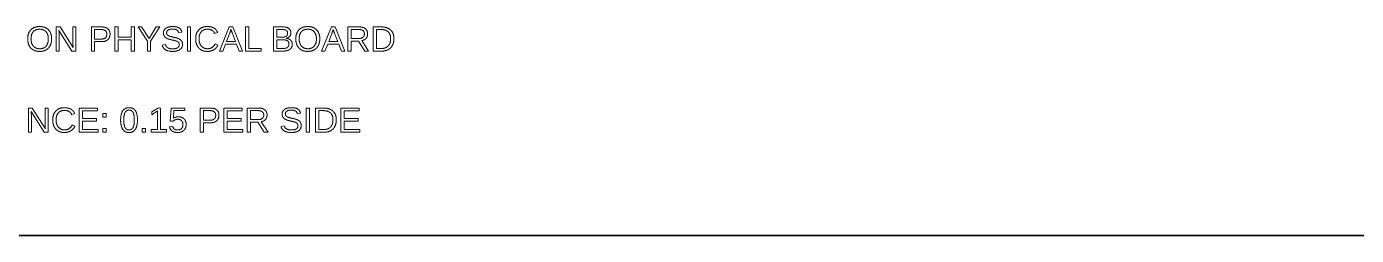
# Model space of a CAD drawing. Header units: millimetres. Extents: x 10 to 410, y 10 to 287.
# Drawn here: x 120.2 to 214.9, y 10 to 24.9 of the extents above; entities that cross this region are included whole.
import ezdxf

# ---------------------------------------------------------------- set-up
doc = ezdxf.new("R2010")
doc.units = ezdxf.units.MM
doc.layers.add('border', color=7, linetype='Continuous', lineweight=35)
doc.layers.add('dimensions', color=7, linetype='Continuous', lineweight=13)

msp = doc.modelspace()

# ---------------------------------------------------------------- linework, layer by layer
at = {"layer": 'border'}
msp.add_line((10, 10), (410, 10), dxfattribs=at)
at = {"layer": 'dimensions'}
for p, q in [((122.339, 24.859), (122.339, 23.139)), ((122.61, 24.859), (122.339, 24.859)), ((123.54, 23.385), (122.61, 24.859)), ((123.525, 24.859), (123.525, 23.731)), ((123.735, 24.859), (123.525, 24.859)), ((123.735, 23.139), (123.735, 24.859)), ((124.839, 24.859), (124.839, 23.139)), ((125.563, 24.859), (124.839, 24.859)), ((125.072, 24.673), (125.535, 24.673)), ((125.072, 23.994), (125.072, 24.673)), ((126.506, 24.859), (126.506, 23.139)), ((126.74, 24.859), (126.506, 24.859)), ((126.74, 24.132), (126.74, 24.859)), ((127.67, 24.859), (127.67, 24.132)), ((127.903, 24.859), (127.67, 24.859)), ((127.903, 23.139), (127.903, 24.859)), ((128.162, 24.859), (128.823, 23.852)), ((128.418, 24.859), (128.162, 24.859)), ((128.942, 24.04), (128.418, 24.859)), ((129.463, 24.859), (128.942, 24.04)), ((129.055, 23.852), (129.719, 24.859)), ((129.719, 24.859), (129.463, 24.859)), ((131.672, 24.859), (131.672, 23.139)), ((131.906, 24.859), (131.672, 24.859)), ((131.906, 23.139), (131.906, 24.859)), ((134.648, 24.859), (133.947, 23.139)), ((134.913, 24.859), (134.648, 24.859)), ((134.767, 24.649), (134.778, 24.684)), ((134.778, 24.684), (134.811, 24.582)), ((135.604, 23.139), (134.913, 24.859)), ((135.814, 24.859), (135.814, 23.139)), ((136.047, 24.859), (135.814, 24.859)), ((136.047, 23.33), (136.047, 24.859)), ((137.806, 24.859), (137.806, 23.139)), ((138.431, 24.859), (137.806, 24.859)), ((138.04, 24.673), (138.431, 24.673)), ((138.04, 24.128), (138.04, 24.673)), ((141.92, 24.859), (141.218, 23.139)), ((142.185, 24.859), (141.92, 24.859)), ((142.039, 24.649), (142.05, 24.684)), ((142.05, 24.684), (142.083, 24.582)), ((142.876, 23.139), (142.185, 24.859)), ((143.086, 24.859), (143.086, 23.139)), ((143.895, 24.859), (143.086, 24.859)), ((143.319, 24.673), (143.872, 24.673)), ((143.319, 24.038), (143.319, 24.673)), ((144.891, 24.859), (144.891, 23.139)), ((145.46, 24.859), (144.891, 24.859)), ((145.125, 24.673), (145.455, 24.673)), ((145.125, 23.326), (145.125, 24.673)), ((122.534, 24.604), (123.455, 23.139)), ((122.54, 24.486), (122.534, 24.604)), ((122.546, 24.282), (122.54, 24.486)), ((122.546, 23.139), (122.546, 24.282)), ((125.544, 23.994), (125.072, 23.994)), ((125.072, 23.81), (125.577, 23.81)), ((125.072, 23.139), (125.072, 23.81)), ((127.67, 24.132), (126.74, 24.132)), ((126.74, 23.937), (127.67, 23.937)), ((126.74, 23.139), (126.74, 23.937)), ((127.67, 23.937), (127.67, 23.139)), ((128.823, 23.852), (128.823, 23.139)), ((129.055, 23.139), (129.055, 23.852)), ((131.057, 24.449), (131.287, 24.49)), ((133.61, 24.386), (133.831, 24.459)), ((133.846, 23.569), (133.656, 23.664)), ((134.457, 23.824), (134.677, 24.389)), ((135.1, 23.824), (134.457, 23.824)), ((134.879, 24.392), (135.1, 23.824)), ((138.431, 24.128), (138.04, 24.128)), ((138.04, 23.946), (138.474, 23.946)), ((138.04, 23.326), (138.04, 23.946)), ((141.729, 23.824), (141.948, 24.389)), ((142.372, 23.824), (141.729, 23.824)), ((142.151, 24.392), (142.372, 23.824)), ((143.882, 24.038), (143.319, 24.038)), ((143.319, 23.854), (143.855, 23.854)), ((143.319, 23.139), (143.319, 23.854)), ((143.855, 23.854), (144.302, 23.139)), ((144.57, 23.139), (144.082, 23.88)), ((122.339, 23.139), (122.546, 23.139)), ((123.455, 23.139), (123.735, 23.139)), ((124.839, 23.139), (125.072, 23.139)), ((126.506, 23.139), (126.74, 23.139)), ((127.67, 23.139), (127.903, 23.139)), ((128.823, 23.139), (129.055, 23.139)), ((130.114, 23.597), (129.888, 23.552)), ((131.672, 23.139), (131.906, 23.139)), ((133.947, 23.139), (134.188, 23.139)), ((134.188, 23.139), (134.386, 23.642)), ((134.386, 23.642), (135.17, 23.642)), ((135.17, 23.642), (135.366, 23.139)), ((135.366, 23.139), (135.604, 23.139)), ((135.814, 23.139), (136.917, 23.139)), ((136.917, 23.33), (136.047, 23.33)), ((136.917, 23.139), (136.917, 23.33)), ((137.806, 23.139), (138.505, 23.139)), ((138.492, 23.326), (138.04, 23.326)), ((141.218, 23.139), (141.46, 23.139)), ((141.46, 23.139), (141.658, 23.642)), ((141.658, 23.642), (142.441, 23.642)), ((142.441, 23.642), (142.638, 23.139)), ((142.638, 23.139), (142.876, 23.139)), ((143.086, 23.139), (143.319, 23.139)), ((144.302, 23.139), (144.57, 23.139)), ((144.891, 23.139), (145.535, 23.139)), ((145.508, 23.326), (145.125, 23.326)), ((120.364, 19.079), (120.364, 17.359)), ((120.635, 19.079), (120.364, 19.079)), ((121.565, 17.604), (120.635, 19.079)), ((121.55, 19.079), (121.55, 17.951)), ((121.76, 19.079), (121.55, 19.079)), ((121.76, 17.359), (121.76, 19.079)), ((123.975, 19.079), (123.975, 17.359)), ((125.28, 19.079), (123.975, 19.079)), ((125.28, 18.889), (125.28, 19.079)), ((129.558, 19.079), (129.152, 18.8)), ((129.761, 19.079), (129.558, 19.079)), ((129.761, 17.546), (129.761, 19.079)), ((130.509, 19.079), (130.452, 18.154)), ((131.487, 19.079), (130.509, 19.079)), ((131.487, 18.892), (131.487, 19.079)), ((132.592, 19.079), (132.592, 17.359)), ((133.315, 19.079), (132.592, 19.079)), ((134.259, 19.079), (134.259, 17.359)), ((135.564, 19.079), (134.259, 19.079)), ((135.564, 18.889), (135.564, 19.079)), ((135.927, 19.079), (135.927, 17.359)), ((136.736, 19.079), (135.927, 19.079)), ((140.12, 19.079), (140.12, 17.359)), ((140.353, 19.079), (140.12, 19.079)), ((140.353, 17.359), (140.353, 19.079)), ((140.789, 19.079), (140.789, 17.359)), ((141.357, 19.079), (140.789, 19.079)), ((142.594, 19.079), (142.594, 17.359)), ((143.899, 19.079), (142.594, 19.079)), ((143.899, 18.889), (143.899, 19.079)), ((120.559, 18.824), (121.479, 17.359)), ((120.565, 18.706), (120.559, 18.824)), ((120.571, 18.502), (120.565, 18.706)), ((120.571, 17.359), (120.571, 18.502)), ((123.438, 18.605), (123.658, 18.679)), ((124.208, 18.889), (125.28, 18.889)), ((124.208, 18.337), (124.208, 18.889)), ((125.206, 18.337), (124.208, 18.337)), ((124.208, 18.149), (125.206, 18.149)), ((124.208, 17.55), (124.208, 18.149)), ((125.206, 18.149), (125.206, 18.337)), ((125.665, 18.68), (125.665, 18.427)), ((125.903, 18.68), (125.665, 18.68)), ((125.665, 18.427), (125.903, 18.427)), ((125.903, 18.427), (125.903, 18.68)), ((129.152, 18.592), (129.54, 18.869)), ((129.152, 18.8), (129.152, 18.592)), ((129.54, 18.869), (129.54, 17.546)), ((130.452, 18.154), (130.667, 18.154)), ((130.676, 18.347), (130.709, 18.892)), ((130.709, 18.892), (131.487, 18.892)), ((132.825, 18.892), (133.287, 18.892)), ((132.825, 18.214), (132.825, 18.892)), ((133.297, 18.214), (132.825, 18.214)), ((132.825, 18.029), (133.33, 18.029)), ((132.825, 17.359), (132.825, 18.029)), ((134.492, 18.889), (135.564, 18.889)), ((134.492, 18.337), (134.492, 18.889)), ((135.491, 18.337), (134.492, 18.337)), ((134.492, 18.149), (135.491, 18.149)), ((134.492, 17.55), (134.492, 18.149)), ((135.491, 18.149), (135.491, 18.337)), ((136.16, 18.892), (136.713, 18.892)), ((136.16, 18.258), (136.16, 18.892)), ((136.722, 18.258), (136.16, 18.258)), ((136.16, 18.073), (136.696, 18.073)), ((136.16, 17.359), (136.16, 18.073)), ((136.696, 18.073), (137.142, 17.359)), ((137.411, 17.359), (136.923, 18.1)), ((139.504, 18.669), (139.734, 18.709)), ((141.022, 18.892), (141.353, 18.892)), ((141.022, 17.546), (141.022, 18.892)), ((142.827, 18.889), (143.899, 18.889)), ((142.827, 18.337), (142.827, 18.889)), ((143.826, 18.337), (142.827, 18.337)), ((142.827, 18.149), (143.826, 18.149)), ((142.827, 17.55), (142.827, 18.149)), ((143.826, 18.149), (143.826, 18.337)), ((120.364, 17.359), (120.571, 17.359)), ((121.479, 17.359), (121.76, 17.359)), ((123.674, 17.789), (123.484, 17.884)), ((123.975, 17.359), (125.33, 17.359)), ((125.33, 17.55), (124.208, 17.55)), ((125.33, 17.359), (125.33, 17.55)), ((125.665, 17.612), (125.665, 17.359)), ((125.903, 17.612), (125.665, 17.612)), ((125.665, 17.359), (125.903, 17.359)), ((125.903, 17.359), (125.903, 17.612)), ((128.445, 17.626), (128.445, 17.359)), ((128.683, 17.626), (128.445, 17.626)), ((128.445, 17.359), (128.683, 17.359)), ((128.683, 17.359), (128.683, 17.626)), ((129.102, 17.546), (129.102, 17.359)), ((129.54, 17.546), (129.102, 17.546)), ((129.102, 17.359), (130.179, 17.359)), ((130.179, 17.546), (129.761, 17.546)), ((130.179, 17.359), (130.179, 17.546)), ((130.624, 17.769), (130.402, 17.744)), ((132.592, 17.359), (132.825, 17.359)), ((134.259, 17.359), (135.614, 17.359)), ((135.614, 17.55), (134.492, 17.55)), ((135.614, 17.359), (135.614, 17.55)), ((135.927, 17.359), (136.16, 17.359)), ((137.142, 17.359), (137.411, 17.359)), ((138.561, 17.817), (138.335, 17.772)), ((140.12, 17.359), (140.353, 17.359)), ((140.789, 17.359), (141.432, 17.359)), ((141.405, 17.546), (141.022, 17.546)), ((142.594, 17.359), (143.949, 17.359)), ((143.949, 17.55), (142.827, 17.55)), ((143.949, 17.359), (143.949, 17.55))]:
    msp.add_line(p, q, dxfattribs=at)
for points in [[(120.308, 24.007), (120.308, 24.42), (120.533, 24.652)], [(120.533, 24.652), (120.759, 24.885), (121.162, 24.885)], [(121.162, 24.695), (120.867, 24.695), (120.706, 24.514)], [(121.162, 24.885), (121.425, 24.885), (121.617, 24.781)], [(121.616, 24.511), (121.455, 24.695), (121.162, 24.695)], [(121.617, 24.781), (121.81, 24.676), (121.912, 24.477)], [(125.935, 24.339), (125.935, 24.673), (125.535, 24.673)], [(125.563, 24.859), (125.852, 24.859), (126.011, 24.724)], [(126.011, 24.724), (126.169, 24.588), (126.169, 24.342)], [(129.968, 24.425), (129.968, 24.646), (130.137, 24.765)], [(130.137, 24.765), (130.306, 24.885), (130.621, 24.885)], [(130.304, 24.641), (130.195, 24.573), (130.195, 24.437)], [(130.619, 24.709), (130.413, 24.709), (130.304, 24.641)], [(130.913, 24.648), (130.807, 24.709), (130.619, 24.709)], [(130.621, 24.885), (130.914, 24.885), (131.069, 24.795)], [(131.057, 24.449), (131.019, 24.586), (130.913, 24.648)], [(131.069, 24.795), (131.224, 24.706), (131.287, 24.49)], [(132.263, 24.007), (132.263, 24.419), (132.485, 24.652)], [(132.485, 24.652), (132.708, 24.885), (133.101, 24.885)], [(133.103, 24.695), (132.817, 24.695), (132.659, 24.511)], [(133.101, 24.885), (133.375, 24.885), (133.56, 24.778)], [(133.417, 24.615), (133.285, 24.695), (133.103, 24.695)], [(133.61, 24.386), (133.55, 24.536), (133.417, 24.615)], [(133.56, 24.778), (133.744, 24.67), (133.831, 24.459)], [(134.767, 24.649), (134.736, 24.548), (134.677, 24.389)], [(138.431, 24.859), (139.037, 24.859), (139.037, 24.442)], [(138.707, 24.613), (138.612, 24.673), (138.431, 24.673)], [(138.802, 24.414), (138.802, 24.553), (138.707, 24.613)], [(139.387, 24.007), (139.387, 24.42), (139.613, 24.652)], [(139.613, 24.652), (139.839, 24.885), (140.242, 24.885)], [(140.242, 24.695), (139.946, 24.695), (139.785, 24.514)], [(140.242, 24.885), (140.504, 24.885), (140.697, 24.781)], [(140.695, 24.511), (140.535, 24.695), (140.242, 24.695)], [(140.697, 24.781), (140.89, 24.676), (140.992, 24.477)], [(142.039, 24.649), (142.008, 24.548), (141.948, 24.389)], [(144.166, 24.594), (144.064, 24.673), (143.872, 24.673)], [(143.895, 24.859), (144.186, 24.859), (144.344, 24.729)], [(144.344, 24.729), (144.502, 24.599), (144.502, 24.367)], [(145.963, 24.505), (145.787, 24.673), (145.455, 24.673)], [(145.46, 24.859), (145.897, 24.859), (146.135, 24.64)], [(146.135, 24.64), (146.372, 24.421), (146.372, 24.017)], [(120.409, 23.533), (120.308, 23.736), (120.308, 24.007)], [(120.706, 24.514), (120.544, 24.333), (120.544, 24.007)], [(120.544, 24.007), (120.544, 23.684), (120.707, 23.494)], [(121.776, 24.007), (121.776, 24.328), (121.616, 24.511)], [(121.617, 23.488), (121.776, 23.672), (121.776, 24.007)], [(122.014, 24.007), (122.014, 23.738), (121.911, 23.535)], [(121.912, 24.477), (122.014, 24.278), (122.014, 24.007)], [(123.54, 23.385), (123.525, 23.624), (123.525, 23.731)], [(125.544, 23.994), (125.935, 23.994), (125.935, 24.339)], [(126.01, 23.954), (125.851, 23.81), (125.577, 23.81)], [(126.169, 24.342), (126.169, 24.098), (126.01, 23.954)], [(130.001, 24.254), (129.968, 24.328), (129.968, 24.425)], [(130.094, 24.124), (130.033, 24.179), (130.001, 24.254)], [(130.261, 24.023), (130.155, 24.068), (130.094, 24.124)], [(130.195, 24.437), (130.195, 24.358), (130.237, 24.306)], [(130.237, 24.306), (130.28, 24.254), (130.359, 24.218)], [(130.57, 23.933), (130.366, 23.978), (130.261, 24.023)], [(130.359, 24.218), (130.438, 24.182), (130.675, 24.129)], [(130.784, 23.883), (130.687, 23.906), (130.57, 23.933)], [(130.675, 24.129), (130.754, 24.111), (130.833, 24.092)], [(130.95, 23.825), (130.88, 23.86), (130.784, 23.883)], [(130.833, 24.092), (130.912, 24.073), (130.984, 24.047)], [(131.058, 23.739), (131.019, 23.791), (130.95, 23.825)], [(130.984, 24.047), (131.056, 24.021), (131.119, 23.985)], [(131.096, 23.602), (131.096, 23.686), (131.058, 23.739)], [(131.119, 23.985), (131.182, 23.95), (131.228, 23.899)], [(131.228, 23.899), (131.274, 23.847), (131.301, 23.778)], [(131.301, 23.778), (131.327, 23.708), (131.327, 23.614)], [(132.363, 23.532), (132.263, 23.733), (132.263, 24.007)], [(132.659, 24.511), (132.5, 24.327), (132.5, 24.007)], [(132.5, 24.007), (132.5, 23.691), (132.665, 23.499)], [(133.113, 23.307), (133.474, 23.307), (133.656, 23.664)], [(134.879, 24.392), (134.845, 24.476), (134.811, 24.582)], [(138.431, 24.128), (138.618, 24.128), (138.71, 24.198)], [(138.901, 23.642), (138.901, 23.946), (138.474, 23.946)], [(138.71, 24.198), (138.802, 24.269), (138.802, 24.414)], [(138.951, 24.186), (138.866, 24.082), (138.71, 24.046)], [(138.71, 24.046), (138.915, 24.022), (139.026, 23.909)], [(139.037, 24.442), (139.037, 24.289), (138.951, 24.186)], [(139.026, 23.909), (139.137, 23.796), (139.137, 23.624)], [(139.489, 23.533), (139.387, 23.736), (139.387, 24.007)], [(139.785, 24.514), (139.624, 24.333), (139.624, 24.007)], [(139.624, 24.007), (139.624, 23.684), (139.787, 23.494)], [(140.856, 24.007), (140.856, 24.328), (140.695, 24.511)], [(140.696, 23.488), (140.856, 23.672), (140.856, 24.007)], [(141.094, 24.007), (141.094, 23.738), (140.991, 23.535)], [(140.992, 24.477), (141.094, 24.278), (141.094, 24.007)], [(142.151, 24.392), (142.117, 24.476), (142.083, 24.582)], [(143.882, 24.038), (144.066, 24.038), (144.167, 24.124)], [(144.39, 24.045), (144.279, 23.915), (144.082, 23.88)], [(144.268, 24.365), (144.268, 24.515), (144.166, 24.594)], [(144.167, 24.124), (144.268, 24.21), (144.268, 24.365)], [(144.502, 24.367), (144.502, 24.176), (144.39, 24.045)], [(146.138, 24.017), (146.138, 24.337), (145.963, 24.505)], [(146.061, 23.648), (146.138, 23.805), (146.138, 24.017)], [(146.372, 24.017), (146.372, 23.751), (146.268, 23.551)], [(120.703, 23.222), (120.51, 23.33), (120.409, 23.533)], [(121.16, 23.115), (120.895, 23.115), (120.703, 23.222)], [(120.707, 23.494), (120.87, 23.304), (121.16, 23.304)], [(121.16, 23.304), (121.458, 23.304), (121.617, 23.488)], [(121.615, 23.224), (121.422, 23.115), (121.16, 23.115)], [(121.911, 23.535), (121.808, 23.332), (121.615, 23.224)], [(130.616, 23.115), (129.988, 23.115), (129.888, 23.552)], [(130.114, 23.597), (130.153, 23.442), (130.28, 23.37)], [(130.28, 23.37), (130.406, 23.297), (130.625, 23.297)], [(131.141, 23.246), (130.955, 23.115), (130.616, 23.115)], [(130.625, 23.297), (130.851, 23.297), (130.974, 23.374)], [(130.974, 23.374), (131.096, 23.452), (131.096, 23.602)], [(131.327, 23.614), (131.327, 23.376), (131.141, 23.246)], [(132.652, 23.223), (132.462, 23.331), (132.363, 23.532)], [(133.102, 23.115), (132.842, 23.115), (132.652, 23.223)], [(132.665, 23.499), (132.831, 23.307), (133.113, 23.307)], [(133.548, 23.231), (133.356, 23.115), (133.102, 23.115)], [(133.846, 23.569), (133.74, 23.347), (133.548, 23.231)], [(138.492, 23.326), (138.706, 23.326), (138.804, 23.406)], [(138.97, 23.267), (138.802, 23.139), (138.505, 23.139)], [(138.804, 23.406), (138.901, 23.485), (138.901, 23.642)], [(139.137, 23.624), (139.137, 23.395), (138.97, 23.267)], [(139.782, 23.222), (139.59, 23.33), (139.489, 23.533)], [(140.239, 23.115), (139.974, 23.115), (139.782, 23.222)], [(139.787, 23.494), (139.95, 23.304), (140.239, 23.304)], [(140.239, 23.304), (140.537, 23.304), (140.696, 23.488)], [(140.695, 23.224), (140.502, 23.115), (140.239, 23.115)], [(140.991, 23.535), (140.887, 23.332), (140.695, 23.224)], [(145.508, 23.326), (145.697, 23.326), (145.84, 23.409)], [(145.974, 23.246), (145.784, 23.139), (145.535, 23.139)], [(145.84, 23.409), (145.984, 23.492), (146.061, 23.648)], [(146.268, 23.551), (146.165, 23.352), (145.974, 23.246)], [(122.313, 18.872), (122.535, 19.105), (122.928, 19.105)], [(122.928, 19.105), (123.203, 19.105), (123.387, 18.997)], [(123.387, 18.997), (123.572, 18.89), (123.658, 18.679)], [(127.068, 18.884), (127.213, 19.105), (127.526, 19.105)], [(127.526, 18.927), (127.323, 18.927), (127.234, 18.762)], [(127.526, 19.105), (127.83, 19.105), (127.974, 18.881)], [(127.809, 18.759), (127.723, 18.927), (127.526, 18.927)], [(133.315, 19.079), (133.605, 19.079), (133.763, 18.944)], [(133.763, 18.944), (133.922, 18.808), (133.922, 18.562)], [(136.736, 19.079), (137.026, 19.079), (137.184, 18.949)], [(137.184, 18.949), (137.343, 18.819), (137.343, 18.587)], [(138.416, 18.645), (138.416, 18.865), (138.585, 18.985)], [(138.585, 18.985), (138.754, 19.105), (139.069, 19.105)], [(139.066, 18.929), (138.86, 18.929), (138.751, 18.861)], [(139.36, 18.867), (139.254, 18.929), (139.066, 18.929)], [(139.069, 19.105), (139.362, 19.105), (139.517, 19.015)], [(139.517, 19.015), (139.672, 18.925), (139.734, 18.709)], [(141.357, 19.079), (141.794, 19.079), (142.032, 18.86)], [(122.091, 18.227), (122.091, 18.638), (122.313, 18.872)], [(122.191, 17.752), (122.091, 17.952), (122.091, 18.227)], [(122.487, 18.731), (122.328, 18.547), (122.328, 18.227)], [(122.328, 18.227), (122.328, 17.911), (122.493, 17.719)], [(122.931, 18.914), (122.645, 18.914), (122.487, 18.731)], [(123.245, 18.835), (123.113, 18.914), (122.931, 18.914)], [(123.438, 18.605), (123.378, 18.756), (123.245, 18.835)], [(126.924, 18.22), (126.924, 18.663), (127.068, 18.884)], [(127.073, 17.561), (126.924, 17.786), (126.924, 18.22)], [(127.234, 18.762), (127.146, 18.597), (127.146, 18.22)], [(127.146, 18.22), (127.146, 17.854), (127.236, 17.684)], [(127.805, 17.688), (127.896, 17.861), (127.896, 18.22)], [(127.896, 18.22), (127.896, 18.592), (127.809, 18.759)], [(128.119, 18.22), (128.119, 17.789), (127.967, 17.562)], [(127.974, 18.881), (128.119, 18.658), (128.119, 18.22)], [(130.82, 18.249), (130.743, 18.221), (130.667, 18.154)], [(130.676, 18.347), (130.819, 18.457), (131.031, 18.457)], [(130.986, 18.277), (130.897, 18.277), (130.82, 18.249)], [(131.258, 18.177), (131.157, 18.277), (130.986, 18.277)], [(131.031, 18.457), (131.285, 18.457), (131.436, 18.308)], [(131.359, 17.915), (131.359, 18.077), (131.258, 18.177)], [(131.436, 18.308), (131.587, 18.159), (131.587, 17.919)], [(133.688, 18.559), (133.688, 18.892), (133.287, 18.892)], [(133.297, 18.214), (133.688, 18.214), (133.688, 18.559)], [(133.763, 18.173), (133.604, 18.029), (133.33, 18.029)], [(133.922, 18.562), (133.922, 18.317), (133.763, 18.173)], [(137.006, 18.814), (136.904, 18.892), (136.713, 18.892)], [(136.722, 18.258), (136.907, 18.258), (137.007, 18.344)], [(137.231, 18.265), (137.119, 18.134), (136.923, 18.1)], [(137.108, 18.585), (137.108, 18.735), (137.006, 18.814)], [(137.007, 18.344), (137.108, 18.43), (137.108, 18.585)], [(137.343, 18.587), (137.343, 18.396), (137.231, 18.265)], [(138.448, 18.474), (138.416, 18.548), (138.416, 18.645)], [(138.541, 18.344), (138.48, 18.399), (138.448, 18.474)], [(138.708, 18.243), (138.602, 18.288), (138.541, 18.344)], [(138.751, 18.861), (138.643, 18.792), (138.643, 18.657)], [(138.643, 18.657), (138.643, 18.577), (138.685, 18.526)], [(138.685, 18.526), (138.727, 18.474), (138.806, 18.438)], [(139.017, 18.153), (138.813, 18.198), (138.708, 18.243)], [(138.806, 18.438), (138.885, 18.402), (139.122, 18.349)], [(139.231, 18.103), (139.135, 18.126), (139.017, 18.153)], [(139.122, 18.349), (139.202, 18.331), (139.28, 18.312)], [(139.397, 18.045), (139.327, 18.079), (139.231, 18.103)], [(139.28, 18.312), (139.359, 18.293), (139.431, 18.267)], [(139.504, 18.669), (139.467, 18.806), (139.36, 18.867)], [(139.505, 17.958), (139.467, 18.011), (139.397, 18.045)], [(139.431, 18.267), (139.503, 18.24), (139.566, 18.205)], [(139.566, 18.205), (139.629, 18.17), (139.675, 18.118)], [(139.675, 18.118), (139.722, 18.067), (139.748, 17.998)], [(139.748, 17.998), (139.774, 17.928), (139.774, 17.834)], [(141.86, 18.724), (141.685, 18.892), (141.353, 18.892)], [(142.035, 18.237), (142.035, 18.557), (141.86, 18.724)], [(141.958, 17.868), (142.035, 18.024), (142.035, 18.237)], [(142.032, 18.86), (142.269, 18.641), (142.269, 18.237)], [(142.269, 18.237), (142.269, 17.971), (142.166, 17.771)], [(121.565, 17.604), (121.55, 17.844), (121.55, 17.951)], [(122.48, 17.443), (122.29, 17.551), (122.191, 17.752)], [(122.93, 17.335), (122.67, 17.335), (122.48, 17.443)], [(122.493, 17.719), (122.659, 17.526), (122.941, 17.526)], [(123.376, 17.451), (123.184, 17.335), (122.93, 17.335)], [(122.941, 17.526), (123.302, 17.526), (123.484, 17.884)], [(123.674, 17.789), (123.568, 17.567), (123.376, 17.451)], [(127.518, 17.335), (127.222, 17.335), (127.073, 17.561)], [(127.236, 17.684), (127.325, 17.514), (127.521, 17.514)], [(127.967, 17.562), (127.815, 17.335), (127.518, 17.335)], [(127.521, 17.514), (127.715, 17.514), (127.805, 17.688)], [(130.588, 17.44), (130.441, 17.545), (130.402, 17.744)], [(130.977, 17.335), (130.736, 17.335), (130.588, 17.44)], [(130.624, 17.769), (130.693, 17.514), (130.981, 17.514)], [(131.425, 17.491), (131.263, 17.335), (130.977, 17.335)], [(130.981, 17.514), (131.158, 17.514), (131.259, 17.621)], [(131.259, 17.621), (131.359, 17.728), (131.359, 17.915)], [(131.587, 17.919), (131.587, 17.647), (131.425, 17.491)], [(139.064, 17.335), (138.435, 17.335), (138.335, 17.772)], [(138.561, 17.817), (138.6, 17.662), (138.727, 17.589)], [(138.727, 17.589), (138.854, 17.517), (139.072, 17.517)], [(139.588, 17.465), (139.402, 17.335), (139.064, 17.335)], [(139.072, 17.517), (139.298, 17.517), (139.421, 17.594)], [(139.421, 17.594), (139.543, 17.672), (139.543, 17.822)], [(139.543, 17.822), (139.543, 17.906), (139.505, 17.958)], [(139.774, 17.834), (139.774, 17.596), (139.588, 17.465)], [(141.405, 17.546), (141.594, 17.546), (141.738, 17.629)], [(141.871, 17.465), (141.681, 17.359), (141.432, 17.359)], [(141.738, 17.629), (141.881, 17.712), (141.958, 17.868)], [(142.166, 17.771), (142.062, 17.572), (141.871, 17.465)]]:
    msp.add_open_spline(points, degree=2, dxfattribs=at)

doc.saveas('drawing.dxf')
